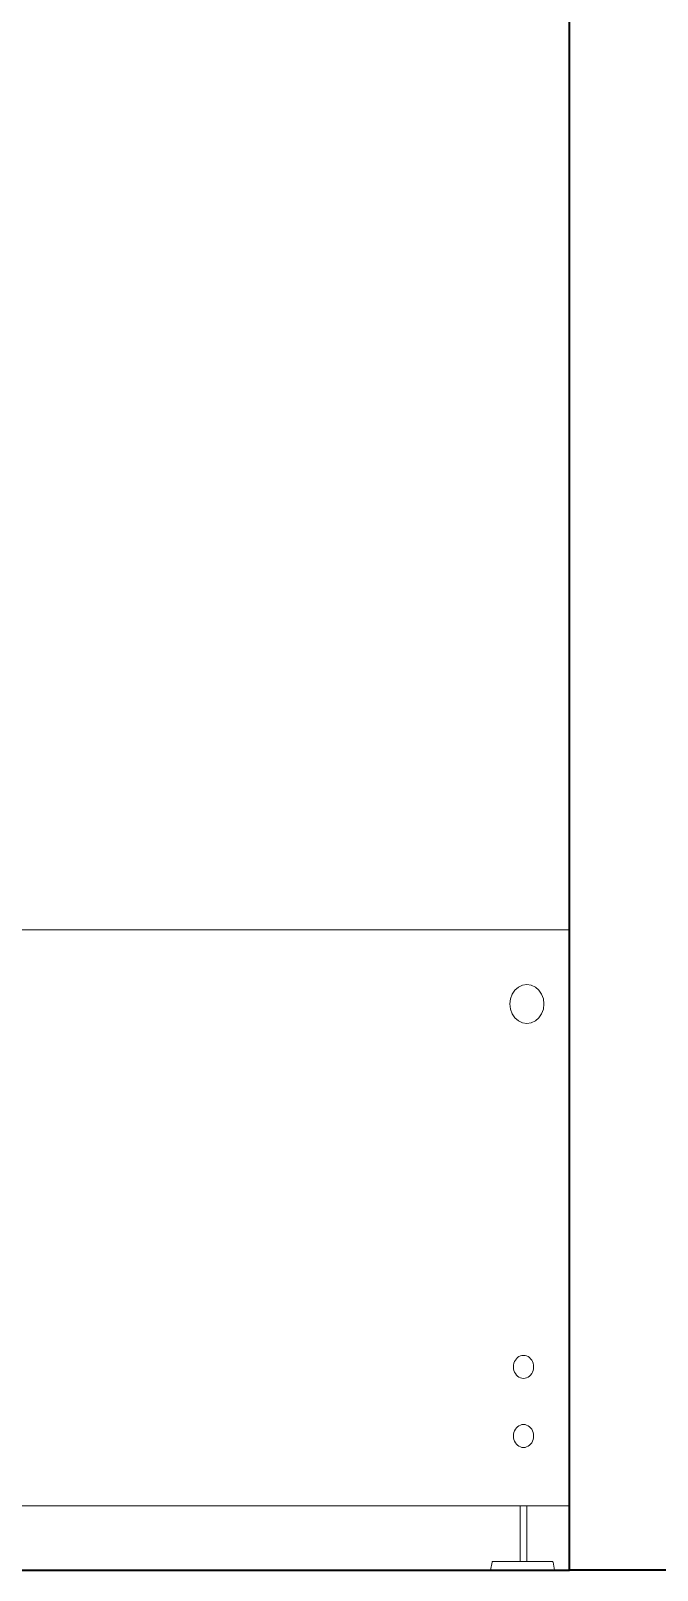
# Model space of a CAD drawing. Header units: inches. Extents: x 136316 to 155547, y -21384 to -17606.
# Drawn here: x 155170.1 to 155204.9, y -20203.5 to -20118 of the extents above; entities that cross this region are included whole.
import ezdxf

# ---------------------------------------------------------------- set-up
doc = ezdxf.new("R2010")
doc.units = ezdxf.units.IN
doc.header["$LTSCALE"] = 0.5
doc.header["$MEASUREMENT"] = 0
doc.layers.add('wall', color=1, linetype='Continuous', lineweight=40)
doc.layers.add('window', color=4, linetype='Continuous', lineweight=13)

msp = doc.modelspace()

# ---------------------------------------------------------------- linework, layer by layer
at = {"layer": 'wall'}
for p, q in [((155200.033, -20203.516), (155200.033, -20097.516)), ((155115.256, -20203.516), (155200.033, -20203.516)), ((155334.263, -20203.516), (155200.033, -20203.516))]:
    msp.add_line(p, q, dxfattribs=at)
at = {"layer": 'window'}
for p, q in [((155157.881, -20167.929), (155200.033, -20167.929)), ((155196.755, -20171.765), (155196.85, -20171.503)), ((155196.85, -20171.503), (155197, -20171.279)), ((155197, -20171.279), (155197.197, -20171.106)), ((155197.197, -20171.106), (155197.425, -20170.998)), ((155197.425, -20170.998), (155197.67, -20170.961)), ((155197.915, -20170.998), (155197.67, -20170.961)), ((155197.915, -20170.998), (155198.144, -20171.106)), ((155198.34, -20171.279), (155198.144, -20171.106)), ((155198.34, -20171.279), (155198.491, -20171.503)), ((155198.585, -20171.765), (155198.491, -20171.503)), ((155196.755, -20171.765), (155196.723, -20172.045)), ((155196.723, -20172.045), (155196.755, -20172.326)), ((155196.85, -20172.587), (155196.755, -20172.326)), ((155198.585, -20172.326), (155198.491, -20172.587)), ((155198.585, -20171.765), (155198.618, -20172.045)), ((155198.585, -20172.326), (155198.618, -20172.045)), ((155197, -20172.812), (155196.85, -20172.587)), ((155197, -20172.812), (155197.197, -20172.984)), ((155197.197, -20172.984), (155197.425, -20173.092)), ((155197.425, -20173.092), (155197.67, -20173.129)), ((155197.67, -20173.129), (155197.915, -20173.092)), ((155197.915, -20173.092), (155198.144, -20172.984)), ((155198.144, -20172.984), (155198.34, -20172.812)), ((155198.491, -20172.587), (155198.34, -20172.812)), ((155196.931, -20192.116), (155196.924, -20192.216)), ((155196.931, -20192.116), (155196.952, -20192.018)), ((155196.985, -20191.925), (155196.952, -20192.018)), ((155197.031, -20191.84), (155196.985, -20191.925)), ((155197.088, -20191.763), (155197.031, -20191.84)), ((155197.155, -20191.698), (155197.088, -20191.763)), ((155197.23, -20191.645), (155197.155, -20191.698)), ((155197.311, -20191.607), (155197.23, -20191.645)), ((155197.311, -20191.607), (155197.396, -20191.584)), ((155197.396, -20191.584), (155197.484, -20191.576)), ((155197.571, -20191.584), (155197.484, -20191.576)), ((155197.657, -20191.607), (155197.571, -20191.584)), ((155197.738, -20191.645), (155197.657, -20191.607)), ((155197.738, -20191.645), (155197.813, -20191.698)), ((155197.879, -20191.763), (155197.813, -20191.698)), ((155197.936, -20191.84), (155197.879, -20191.763)), ((155197.982, -20191.925), (155197.936, -20191.84)), ((155198.016, -20192.018), (155197.982, -20191.925)), ((155198.036, -20192.116), (155198.016, -20192.018)), ((155198.043, -20192.216), (155198.036, -20192.116)), ((155196.924, -20192.216), (155196.931, -20192.316)), ((155196.931, -20192.316), (155196.952, -20192.414)), ((155196.952, -20192.414), (155196.985, -20192.506)), ((155196.985, -20192.506), (155197.031, -20192.592)), ((155197.031, -20192.592), (155197.088, -20192.669)), ((155197.088, -20192.669), (155197.155, -20192.734)), ((155197.23, -20192.786), (155197.155, -20192.734)), ((155197.311, -20192.825), (155197.23, -20192.786)), ((155197.396, -20192.848), (155197.311, -20192.825)), ((155197.484, -20192.856), (155197.396, -20192.848)), ((155197.484, -20192.856), (155197.571, -20192.848)), ((155197.657, -20192.825), (155197.571, -20192.848)), ((155197.657, -20192.825), (155197.738, -20192.786)), ((155197.738, -20192.786), (155197.813, -20192.734)), ((155197.813, -20192.734), (155197.879, -20192.669)), ((155197.879, -20192.669), (155197.936, -20192.592)), ((155197.936, -20192.592), (155197.982, -20192.506)), ((155197.982, -20192.506), (155198.016, -20192.414)), ((155198.016, -20192.414), (155198.036, -20192.316)), ((155198.036, -20192.316), (155198.043, -20192.216)), ((155197.088, -20195.604), (155197.155, -20195.539)), ((155197.23, -20195.487), (155197.155, -20195.539)), ((155197.23, -20195.487), (155197.311, -20195.448)), ((155197.311, -20195.448), (155197.396, -20195.425)), ((155197.396, -20195.425), (155197.484, -20195.417)), ((155197.571, -20195.425), (155197.484, -20195.417)), ((155197.571, -20195.425), (155197.657, -20195.448)), ((155197.657, -20195.448), (155197.738, -20195.487)), ((155197.813, -20195.539), (155197.738, -20195.487)), ((155197.879, -20195.604), (155197.813, -20195.539)), ((155196.931, -20195.957), (155196.924, -20196.057)), ((155196.924, -20196.057), (155196.931, -20196.157)), ((155196.952, -20195.859), (155196.931, -20195.957)), ((155196.931, -20196.157), (155196.952, -20196.255)), ((155196.985, -20195.766), (155196.952, -20195.859)), ((155196.952, -20196.255), (155196.985, -20196.348)), ((155197.031, -20195.681), (155196.985, -20195.766)), ((155196.985, -20196.348), (155197.031, -20196.433)), ((155197.088, -20195.604), (155197.031, -20195.681)), ((155197.031, -20196.433), (155197.088, -20196.51)), ((155197.936, -20195.681), (155197.879, -20195.604)), ((155197.879, -20196.51), (155197.936, -20196.433)), ((155197.982, -20195.766), (155197.936, -20195.681)), ((155197.936, -20196.433), (155197.982, -20196.348)), ((155198.016, -20195.859), (155197.982, -20195.766)), ((155197.982, -20196.348), (155198.016, -20196.255)), ((155198.036, -20195.957), (155198.016, -20195.859)), ((155198.016, -20196.255), (155198.036, -20196.157)), ((155198.043, -20196.057), (155198.036, -20195.957)), ((155198.036, -20196.157), (155198.043, -20196.057)), ((155197.088, -20196.51), (155197.155, -20196.575)), ((155197.155, -20196.575), (155197.23, -20196.627)), ((155197.23, -20196.627), (155197.311, -20196.666)), ((155197.311, -20196.666), (155197.396, -20196.689)), ((155197.396, -20196.689), (155197.484, -20196.697)), ((155197.484, -20196.697), (155197.571, -20196.689)), ((155197.571, -20196.689), (155197.657, -20196.666)), ((155197.657, -20196.666), (155197.738, -20196.627)), ((155197.813, -20196.575), (155197.738, -20196.627)), ((155197.813, -20196.575), (155197.879, -20196.51)), ((155200.033, -20199.936), (155157.881, -20199.936)), ((155197.297, -20199.936), (155197.297, -20203.025)), ((155197.67, -20203.025), (155197.67, -20199.936)), ((155195.657, -20203.516), (155195.733, -20203.077)), ((155195.734, -20203.073), (155195.733, -20203.077)), ((155195.735, -20203.068), (155195.734, -20203.073)), ((155195.737, -20203.064), (155195.735, -20203.068)), ((155195.738, -20203.06), (155195.737, -20203.064)), ((155195.738, -20203.06), (155195.74, -20203.056)), ((155195.74, -20203.056), (155195.742, -20203.053)), ((155195.745, -20203.049), (155195.742, -20203.053)), ((155195.747, -20203.046), (155195.745, -20203.049)), ((155195.75, -20203.043), (155195.747, -20203.046)), ((155195.753, -20203.04), (155195.75, -20203.043)), ((155195.756, -20203.037), (155195.753, -20203.04)), ((155195.756, -20203.037), (155195.759, -20203.035)), ((155195.762, -20203.033), (155195.759, -20203.035)), ((155195.766, -20203.031), (155195.762, -20203.033)), ((155195.766, -20203.031), (155195.769, -20203.029)), ((155195.773, -20203.028), (155195.769, -20203.029)), ((155195.777, -20203.027), (155195.773, -20203.028)), ((155195.78, -20203.026), (155195.777, -20203.027)), ((155195.78, -20203.026), (155195.784, -20203.025)), ((155195.788, -20203.025), (155195.784, -20203.025)), ((155199.068, -20203.025), (155195.788, -20203.025)), ((155199.071, -20203.025), (155199.068, -20203.025)), ((155199.075, -20203.026), (155199.071, -20203.025)), ((155199.079, -20203.027), (155199.075, -20203.026)), ((155199.083, -20203.028), (155199.079, -20203.027)), ((155199.086, -20203.029), (155199.083, -20203.028)), ((155199.09, -20203.031), (155199.086, -20203.029)), ((155199.09, -20203.031), (155199.094, -20203.033)), ((155199.097, -20203.035), (155199.094, -20203.033)), ((155199.097, -20203.035), (155199.1, -20203.037)), ((155199.103, -20203.04), (155199.1, -20203.037)), ((155199.106, -20203.043), (155199.103, -20203.04)), ((155199.109, -20203.046), (155199.106, -20203.043)), ((155199.111, -20203.049), (155199.109, -20203.046)), ((155199.114, -20203.053), (155199.111, -20203.049)), ((155199.114, -20203.053), (155199.116, -20203.056)), ((155199.116, -20203.056), (155199.117, -20203.06)), ((155199.119, -20203.064), (155199.117, -20203.06)), ((155199.12, -20203.068), (155199.119, -20203.064)), ((155199.122, -20203.073), (155199.12, -20203.068)), ((155199.122, -20203.073), (155199.122, -20203.077)), ((155199.199, -20203.516), (155199.122, -20203.077))]:
    msp.add_line(p, q, dxfattribs=at)

doc.saveas('drawing.dxf')
